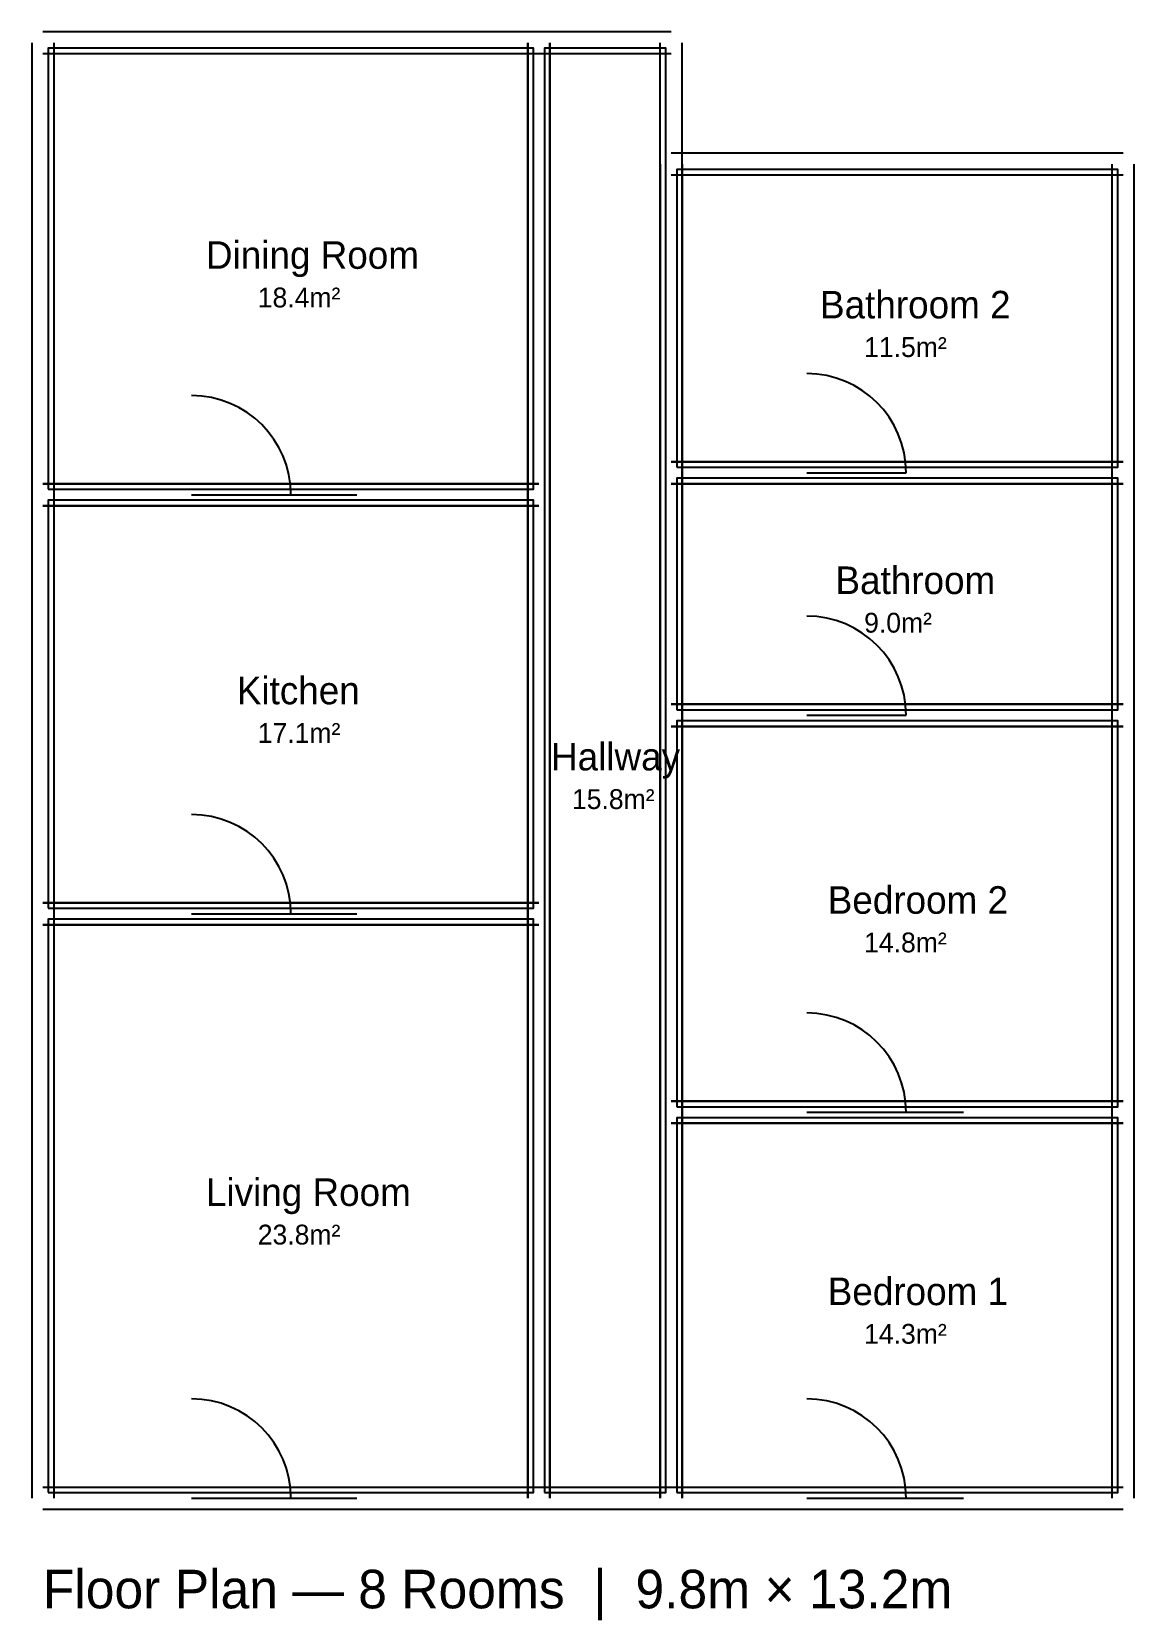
# Model space of a CAD drawing. Header units: metres. Extents: x -0.1 to 9.9, y -1.1 to 13.3.
import ezdxf

# ---------------------------------------------------------------- set-up
doc = ezdxf.new("R2010")
doc.units = ezdxf.units.M
for name, color, linetype in [('DOOR', 1, 'Continuous'), ('ROOM', 3, 'Continuous'), ('TEXT', 2, 'Continuous'), ('WALL', 7, 'Continuous'), ('WINDOW', 5, 'Continuous')]:
    doc.layers.add(name, color=color, linetype=linetype)

msp = doc.modelspace()

# ---------------------------------------------------------------- linework, layer by layer
at = {"layer": 'DOOR'}
for p, q in [((6.93, 9.3), (7.83, 9.3)), ((1.35, 9.1), (2.25, 9.1)), ((6.93, 7.1), (7.83, 7.1)), ((1.35, 5.3), (2.25, 5.3)), ((6.93, 3.5), (7.83, 3.5)), ((1.35, 0), (2.25, 0)), ((6.93, 0), (7.83, 0))]:
    msp.add_line(p, q, dxfattribs=at)
for centre in [(6.93, 9.3), (1.35, 9.1), (6.93, 7.1), (1.35, 5.3), (6.93, 3.5), (1.35, 0), (6.93, 0)]:
    msp.add_arc(centre, 0.9, 0, 90, dxfattribs=at)
at = {"layer": 'ROOM'}
for points in [[(0.05, 9.15), (4.45, 9.15), (4.45, 13.15), (0.05, 13.15)], [(4.55, 0.05), (5.65, 0.05), (5.65, 13.15), (4.55, 13.15)], [(5.75, 9.35), (9.75, 9.35), (9.75, 12.05), (5.75, 12.05)], [(5.75, 7.15), (9.75, 7.15), (9.75, 9.25), (5.75, 9.25)], [(0.05, 5.35), (4.45, 5.35), (4.45, 9.05), (0.05, 9.05)], [(5.75, 3.55), (9.75, 3.55), (9.75, 7.05), (5.75, 7.05)], [(0.05, 0.05), (4.45, 0.05), (4.45, 5.25), (0.05, 5.25)], [(5.75, 0.05), (9.75, 0.05), (9.75, 3.45), (5.75, 3.45)]]:
    msp.add_lwpolyline(points, close=True, dxfattribs=at)
at = {"layer": 'WALL'}
for p, q in [((4.5, 13.3), (0, 13.3)), ((5.7, 13.3), (4.5, 13.3)), ((-0.1, 13.2), (-0.1, 9.1)), ((0.1, 13.2), (0.1, 9.1)), ((4.4, 9.1), (4.4, 13.2)), ((4.4, 13.2), (4.4, 0)), ((4.6, 9.1), (4.6, 13.2)), ((4.6, 13.2), (4.6, 0)), ((5.6, 0), (5.6, 13.2)), ((5.8, 0), (5.8, 13.2)), ((4.5, 13.1), (0, 13.1)), ((5.7, 13.1), (4.5, 13.1)), ((9.8, 12.2), (5.7, 12.2)), ((5.6, 12.1), (5.6, 9.3)), ((9.8, 12), (5.7, 12)), ((5.8, 12.1), (5.8, 9.3)), ((9.7, 9.3), (9.7, 12.1)), ((9.9, 9.3), (9.9, 12.1)), ((9.8, 9.4), (5.7, 9.4)), ((5.7, 9.4), (9.8, 9.4)), ((5.6, 9.3), (5.6, 7.1)), ((5.8, 9.3), (5.8, 7.1)), ((9.7, 7.1), (9.7, 9.3)), ((9.9, 7.1), (9.9, 9.3)), ((-0.1, 9.1), (-0.1, 5.3)), ((4.5, 9.2), (0, 9.2)), ((0, 9.2), (4.5, 9.2)), ((0.1, 9.1), (0.1, 5.3)), ((4.4, 5.3), (4.4, 9.1)), ((4.6, 5.3), (4.6, 9.1)), ((9.8, 9.2), (5.7, 9.2)), ((5.7, 9.2), (9.8, 9.2)), ((4.5, 9), (0, 9)), ((0, 9), (4.5, 9)), ((5.6, 7.1), (5.6, 3.5)), ((9.8, 7.2), (5.7, 7.2)), ((5.7, 7.2), (9.8, 7.2)), ((5.8, 7.1), (5.8, 3.5)), ((9.7, 3.5), (9.7, 7.1)), ((9.9, 3.5), (9.9, 7.1)), ((9.8, 7), (5.7, 7)), ((5.7, 7), (9.8, 7)), ((4.5, 5.4), (0, 5.4)), ((0, 5.4), (4.5, 5.4)), ((-0.1, 5.3), (-0.1, 0)), ((4.5, 5.2), (0, 5.2)), ((0, 5.2), (4.5, 5.2)), ((0.1, 5.3), (0.1, 0)), ((4.4, 0), (4.4, 5.3)), ((4.6, 0), (4.6, 5.3)), ((5.6, 3.5), (5.6, 0)), ((9.8, 3.6), (5.7, 3.6)), ((5.7, 3.6), (9.8, 3.6)), ((5.8, 3.5), (5.8, 0)), ((9.7, 0), (9.7, 3.5)), ((9.9, 0), (9.9, 3.5)), ((9.8, 3.4), (5.7, 3.4)), ((5.7, 3.4), (9.8, 3.4)), ((0, 0.1), (4.5, 0.1)), ((4.5, 0.1), (5.7, 0.1)), ((5.7, 0.1), (9.8, 0.1)), ((0, -0.1), (4.5, -0.1)), ((4.5, -0.1), (5.7, -0.1)), ((5.7, -0.1), (9.8, -0.1))]:
    msp.add_line(p, q, dxfattribs=at)
at = {"layer": 'WINDOW'}
for p, q in [((1.65, 9.1), (2.85, 9.1)), ((1.65, 5.3), (2.85, 5.3)), ((7.15, 3.5), (8.35, 3.5)), ((1.65, 0), (2.85, 0)), ((7.15, 0), (8.35, 0))]:
    msp.add_line(p, q, dxfattribs=at)

# ---------------------------------------------------------------- texts
at = {"layer": 'TEXT'}
for s, height, p in [('Dining Room', 0.25, (1.48, 11.15)), ('18.4m²', 0.18, (1.95, 10.8)), ('Bathroom 2', 0.25, (7.05, 10.7)), ('11.5m²', 0.18, (7.45, 10.35)), ('Bathroom', 0.25, (7.19, 8.2)), ('9.0m²', 0.18, (7.45, 7.85)), ('Kitchen', 0.25, (1.76, 7.2)), ('17.1m²', 0.18, (1.95, 6.85)), ('Hallway', 0.25, (4.61, 6.6)), ('15.8m²', 0.18, (4.8, 6.25)), ('Bedroom 2', 0.25, (7.12, 5.3)), ('14.8m²', 0.18, (7.45, 4.95)), ('Living Room', 0.25, (1.48, 2.65)), ('23.8m²', 0.18, (1.95, 2.3)), ('Bedroom 1', 0.25, (7.12, 1.75)), ('14.3m²', 0.18, (7.45, 1.4)), ('Floor Plan — 8 Rooms  |  9.8m × 13.2m', 0.35, (0, -1))]:
    msp.add_text(s, height=height, dxfattribs=at).set_placement(p)

doc.saveas('drawing.dxf')
